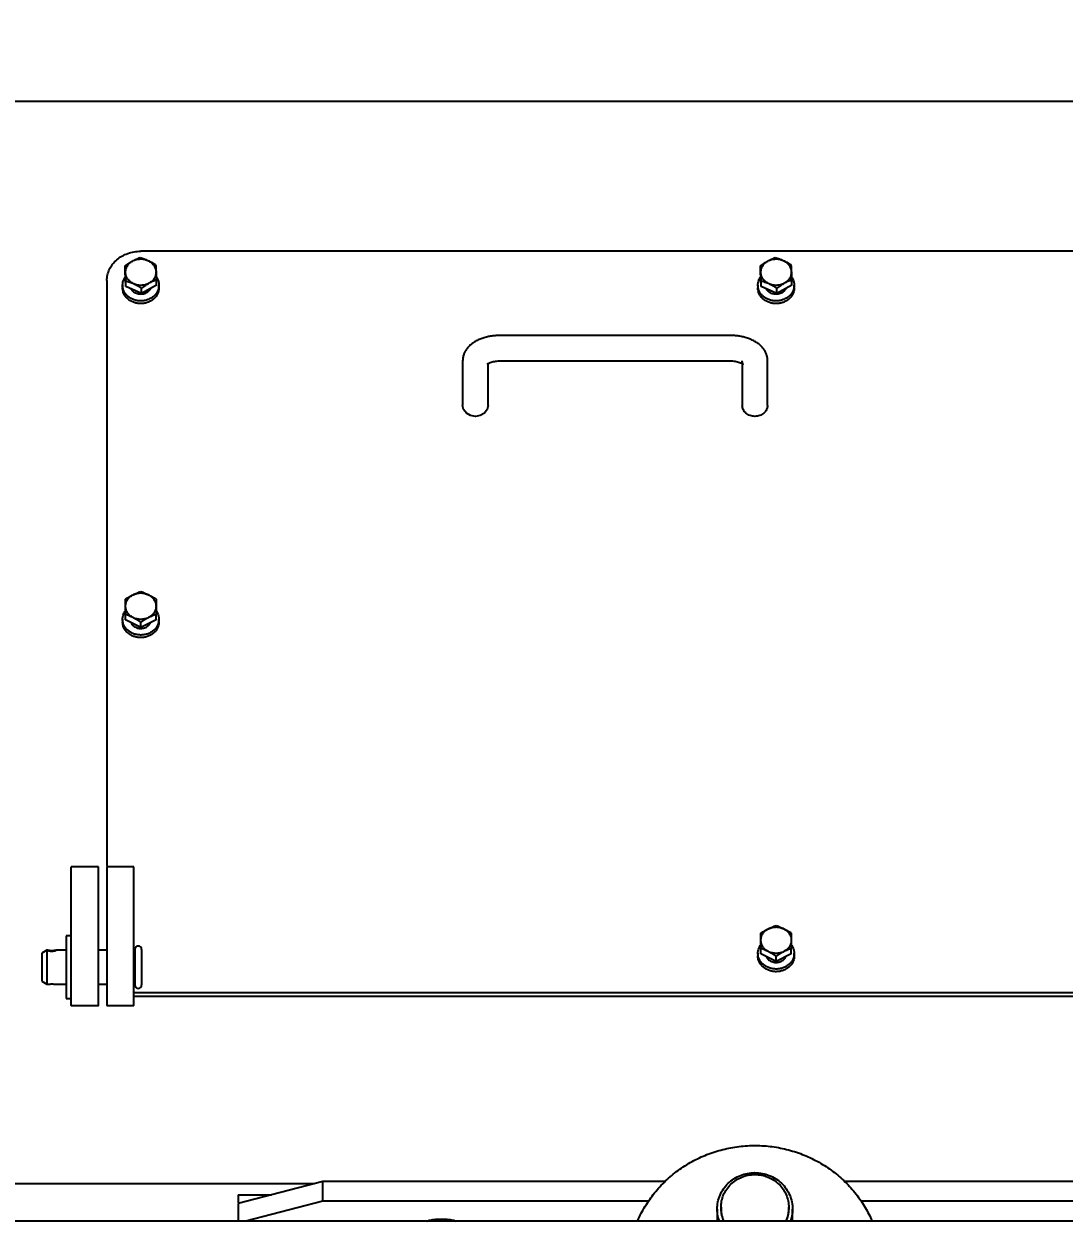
# Model space of a CAD drawing. Header units: millimetres. Extents: x 1293 to 41893, y 1011 to 26911.
# Drawn here: x 24099.2 to 24508.5, y 7085.7 to 7556.5 of the extents above; entities that cross this region are included whole.
import ezdxf

# ---------------------------------------------------------------- set-up
doc = ezdxf.new("R2010")
doc.units = ezdxf.units.MM
doc.header["$LTSCALE"] = 50
doc.layers.add('CAPA_1', color=7, linetype='Continuous')
doc.layers.add('MAQUINAS', color=11, linetype='Continuous')
doc.styles.add('SLDTEXTSTYLE0', font='TXT', dxfattribs={"width": 0.75})
doc.dimstyles.new('SLDDIMSTYLE0', dxfattribs={"dimtxt": 100, "dimasz": 100, "dimexe": 0, "dimexo": 0.0625, "dimgap": 25, "dimtad": 2, "dimdec": 0, "dimlfac": 1.5, "dimrnd": 1e-09, "dimzin": 12, "dimdsep": 46, "dimtxsty": 'SLDTEXTSTYLE0', "dimsah": 1, "dimcen": 0.09, "dimadec": 0, "dimazin": 3, "dimtfac": 1, "dimtdec": 0, "dimtofl": 0, "dimtmove": 0, "dimatfit": 3, "dimfxl": 1, "dimfrac": 2, "dimtolj": 1, "dimtzin": 12, "dimarcsym": 0})

# ---------------------------------------------------------------- blocks, each defined once
blk = doc.blocks.new('_D_28')
at = {"layer": 'CAPA_1', "transparency": 16777216}
for p, q in [((23097.89, 7144.96), (23097.89, 9212.28)), ((25942.46, 7144.96), (25942.46, 9212.28)), ((25942.46, 9162.28), (23097.89, 9162.28))]:
    blk.add_line(p, q, dxfattribs=at)
for points in [[(23097.89, 9162.28), (23197.89, 9146.89), (23197.89, 9177.66)], [(25942.46, 9162.28), (25842.46, 9177.66), (25842.46, 9146.89)]]:
    blk.add_solid(points, dxfattribs=at)
at = {"layer": 'CAPA_1', "transparency": 16777216, "insert": (24372.4, 9291.18), "char_height": 100, "attachment_point": 1, "style": 'SLDTEXTSTYLE0'}
blk.add_mtext('4267', dxfattribs=at)

msp = doc.modelspace()

# ---------------------------------------------------------------- linework, layer by layer
at = {"color": 7, "linetype": 'Continuous', "lineweight": 25}
msp.add_line((25269.3106964, 7085.7262403), (23771.0440298, 7085.7262403), dxfattribs=at)
at = {"layer": 'MAQUINAS', "linetype": 'Continuous', "lineweight": 25}
for p, q in [((25010.1760298, 7525.9854489), (24030.1760298, 7525.9854489)), ((24895.1760298, 7467.1085467), (24145.1760298, 7467.1085467)), ((24139.0298177, 7459.2372824), (24139.0298177, 7461.3559999)), ((24389.0323491, 7459.2414924), (24389.0323491, 7461.3602099)), ((24139.3337979, 7453.2430604), (24139.0298177, 7459.2372824)), ((24389.3308537, 7453.247064), (24389.0323491, 7459.2414924)), ((24131.8426964, 7455.5615413), (24131.8426964, 7225.3013489)), ((24138.0193631, 7453.73479), (24138.0193631, 7452.6747957)), ((24139.3337979, 7453.2430604), (24139.3337979, 7455.3617779)), ((24145.48001, 7450.4739347), (24139.3337979, 7453.2430604)), ((24151.3222419, 7453.6990308), (24145.48001, 7450.4739347)), ((24145.48001, 7450.4739347), (24145.48001, 7452.5926521)), ((24151.3222419, 7453.6990308), (24151.3222419, 7455.8177483)), ((24152.3326964, 7452.6747957), (24152.3326964, 7453.73479)), ((24388.0193631, 7453.73479), (24388.0193631, 7452.6747957)), ((24389.3308537, 7453.247064), (24389.3308537, 7455.3657815)), ((24395.4745343, 7450.4737283), (24389.3308537, 7453.247064)), ((24401.3197104, 7453.6948209), (24395.4745343, 7450.4737283)), ((24395.4745343, 7450.4737283), (24395.4745343, 7452.5924457)), ((24401.3197104, 7453.6948209), (24401.3197104, 7455.8135383)), ((24402.3326964, 7452.6747957), (24402.3326964, 7453.73479)), ((24376.8426964, 7433.9867684), (24286.8426964, 7433.9867684)), ((24271.8426964, 7423.9867684), (24271.8426964, 7406.4867684)), ((24286.8426964, 7423.9867684), (24376.8426964, 7423.9867684)), ((24391.8426964, 7406.4867684), (24391.8426964, 7423.9867684)), ((24281.8426964, 7406.4867684), (24281.8426964, 7422.9572777)), ((24381.8426964, 7422.9582237), (24381.8426964, 7406.4867684)), ((24138.0193631, 7322.360937), (24138.0193631, 7321.3276094)), ((24139.1760298, 7322.1209704), (24139.1760298, 7324.2396879)), ((24145.1760298, 7319.1209704), (24139.1760298, 7322.1209704)), ((24151.1760298, 7322.1209704), (24145.1760298, 7319.1209704)), ((24145.1760298, 7319.1209704), (24145.1760298, 7321.2396879)), ((24151.1760298, 7322.1209704), (24151.1760298, 7324.2396879)), ((24152.3326964, 7321.3276094), (24152.3326964, 7322.360937)), ((24117.8426964, 7198.6406715), (24117.8426964, 7225.0680156)), ((24128.5093631, 7225.0680156), (24117.8426964, 7225.0680156)), ((24128.5093631, 7198.6406715), (24128.5093631, 7225.0680156)), ((24131.8426964, 7225.0680156), (24131.8426964, 7198.5200343)), ((24142.5093631, 7225.0680156), (24131.8426964, 7225.0680156)), ((24142.5093631, 7198.5200343), (24142.5093631, 7225.0680156)), ((24115.8426964, 7197.8799941), (24115.8426964, 7173.2133274)), ((24117.8426964, 7197.8799941), (24115.8426964, 7197.8799941)), ((24108.1760298, 7192.2133274), (24106.1760298, 7191.0586269)), ((24106.1760298, 7191.0586269), (24106.1760298, 7180.0346946)), ((24108.6591231, 7192.2133274), (24108.1760298, 7192.2133274)), ((24108.1760298, 7192.2133274), (24108.1760298, 7178.8799941)), ((24115.8426964, 7192.2133274), (24111.6929365, 7192.2133274)), ((24131.8426964, 7192.2133274), (24128.5093631, 7192.2133274)), ((24142.8426964, 7192.5466607), (24142.8426964, 7178.5466607)), ((24145.5093631, 7192.5466607), (24145.5093631, 7178.5466607)), ((24388.0193631, 7191.0137508), (24388.0193631, 7189.9804232)), ((24389.1760298, 7190.7737841), (24389.1760298, 7192.8925016)), ((24395.1760298, 7187.7737841), (24389.1760298, 7190.7737841)), ((24401.1760298, 7190.7737841), (24395.1760298, 7187.7737841)), ((24395.1760298, 7187.7737841), (24395.1760298, 7189.8925016)), ((24401.1760298, 7190.7737841), (24401.1760298, 7192.8925016)), ((24402.3326964, 7189.9804232), (24402.3326964, 7191.0137508)), ((24106.1760298, 7180.0346946), (24108.1760298, 7178.8799941)), ((24108.1760298, 7178.8799941), (24108.6591231, 7178.8799941)), ((24111.6929365, 7178.8799941), (24115.8426964, 7178.8799941)), ((24128.5093631, 7178.8799941), (24131.8426964, 7178.8799941)), ((24142.5093631, 7175.5466607), (24897.8426964, 7175.5466607)), ((24142.5093631, 7174.2133274), (24897.8426964, 7174.2133274)), ((24115.8426964, 7173.2133274), (24117.8426964, 7173.2133274)), ((24117.8426964, 7170.4269995), (24128.5093631, 7170.4269995)), ((24131.8426964, 7170.5466607), (24142.5093631, 7170.5466607)), ((24030.1760298, 7100.4353606), (24213.5187947, 7100.4353606)), ((24216.8426964, 7101.2956496), (24183.5093631, 7092.6683481)), ((24216.8426964, 7093.5682431), (24216.8426964, 7101.2956496)), ((24351.5236018, 7101.2956496), (24216.8426964, 7101.2956496)), ((24618.2346715, 7101.2956496), (24422.1556829, 7101.2956496)), ((24183.5093631, 7096.0697158), (24183.5093631, 7092.9016815)), ((24183.5093631, 7096.0697158), (24196.6512387, 7096.0697158)), ((24183.5093631, 7092.6683481), (24183.5093631, 7085.7262403)), ((24216.8426964, 7093.5682431), (24186.5435241, 7085.7262403)), ((24345.1190586, 7093.5682431), (24216.8426964, 7093.5682431)), ((24372.0093631, 7090.4270287), (24372.0093631, 7085.7262403)), ((24373.5093631, 7091.1172128), (24373.5093631, 7090.4270287)), ((24400.1760298, 7090.4270287), (24400.1760298, 7091.1172128)), ((24401.6760298, 7085.7262403), (24401.6760298, 7090.4270287)), ((24611.7703688, 7093.5682431), (24428.5601062, 7093.5682431))]:
    msp.add_line(p, q, dxfattribs=at)
at = {"layer": 'MAQUINAS', "linetype": 'Continuous', "lineweight": 25, "flags": 128}
msp.add_lwpolyline([(24281.8426964, 7406.4867684), (24281.4620941, 7404.8297006), (24280.3782303, 7403.4249062), (24278.7561136, 7402.4862527), (24276.8426964, 7402.1566414), (24274.9292793, 7402.4862527), (24273.3071625, 7403.4249062), (24272.2232988, 7404.8297006), (24271.8426964, 7406.4867684)], dxfattribs=at)
at = {"layer": 'MAQUINAS', "linetype": 'Continuous', "lineweight": 25}
for centre, radius, start, end in [((24144.1760298, 7192.5466607), 1.3333333, 0, 180), ((24142.5093631, 7192.5466607), 0.3333333, 270, 0), ((24142.5093631, 7178.5466607), 0.3333333, 0, 90), ((24144.1760298, 7178.5466607), 1.3333333, 180, 0)]:
    msp.add_arc(centre, radius, start, end, dxfattribs=at)
for points in [[(24131.8426964, 7455.5615413), (24131.8923193, 7456.3172871), (24131.9915649, 7457.8287786), (24132.7844001, 7460.0088463), (24134.0166506, 7462.01817), (24135.6876071, 7463.7787564), (24137.7205571, 7465.2258472), (24140.0407243, 7466.2930074), (24142.5580497, 7466.9796228), (24144.3033697, 7467.0655721), (24145.1760298, 7467.1085467)], [(24139.1818078, 7458.6268381), (24139.1983758, 7459.0816513), (24139.2315119, 7459.9912776), (24139.7996685, 7461.2770991), (24140.6893379, 7462.4180655), (24141.5304017, 7462.9636866), (24141.9509336, 7463.2364972)], [(24141.9509336, 7463.2364972), (24142.4140308, 7463.4514777), (24143.3402252, 7463.8814388), (24144.9101249, 7464.0982322), (24146.4959261, 7464.0014633), (24147.4620791, 7463.643476), (24147.9451556, 7463.4644824)], [(24147.9451556, 7463.4644824), (24148.3916847, 7463.2246497), (24149.284743, 7462.7449845), (24150.2864862, 7461.6759564), (24150.9826179, 7460.438221), (24151.1077071, 7459.5346127), (24151.1702517, 7459.0828085)], [(24389.1816014, 7458.6309449), (24389.1985849, 7459.0857465), (24389.2325519, 7459.9953499), (24389.8018829, 7461.2807817), (24390.6925943, 7462.4211383), (24391.5341562, 7462.966183), (24391.9549372, 7463.2387053)], [(24391.9549372, 7463.2387053), (24392.4182306, 7463.4533686), (24393.3448174, 7463.882695), (24394.9149147, 7464.0984127), (24396.500627, 7464.0005574), (24397.4664527, 7463.6419083), (24397.9493655, 7463.4625838)], [(24397.9493655, 7463.4625838), (24398.3956755, 7463.2224453), (24399.2882953, 7462.7421684), (24400.2890616, 7461.6724543), (24400.9840625, 7460.4342424), (24401.1083262, 7459.5305486), (24401.1704581, 7459.0787017)], [(24142.406904, 7454.2451642), (24141.9603748, 7454.4849968), (24141.0673165, 7454.9646621), (24140.0655733, 7456.0336902), (24139.3694416, 7457.2714255), (24139.2443524, 7458.1750339), (24139.1818078, 7458.6268381)], [(24151.1702517, 7459.0828085), (24151.1536837, 7458.6279953), (24151.1205476, 7457.718369), (24150.5523911, 7456.4325475), (24149.6627216, 7455.2915811), (24148.8216578, 7454.74596), (24148.4011259, 7454.4731494)], [(24392.402694, 7454.2470628), (24391.9563841, 7454.4872013), (24391.0637642, 7454.9674782), (24390.0629979, 7456.0371923), (24389.367997, 7457.2754042), (24389.2437333, 7458.179098), (24389.1816014, 7458.6309449)], [(24401.1704581, 7459.0787017), (24401.1534746, 7458.6239), (24401.1195076, 7457.7142967), (24400.5501767, 7456.4288649), (24399.6594652, 7455.2885083), (24398.8179033, 7454.7434636), (24398.3971224, 7454.4709412)], [(24148.4011259, 7454.4731494), (24147.9380288, 7454.2581689), (24147.0118344, 7453.8282077), (24145.4419346, 7453.6114144), (24143.8561334, 7453.7081833), (24142.8899805, 7454.0661706), (24142.406904, 7454.2451642)], [(24398.3971224, 7454.4709412), (24397.9338289, 7454.256278), (24397.0072421, 7453.8269516), (24395.4371448, 7453.6112339), (24393.8514325, 7453.7090892), (24392.8856068, 7454.0677383), (24392.402694, 7454.2470628)], [(24391.8426964, 7406.4867684), (24391.7675386, 7405.9200324), (24391.6172228, 7404.7865603), (24390.4609768, 7403.3451935), (24388.8082521, 7402.382103), (24386.8426964, 7402.0439106), (24384.8771408, 7402.382103), (24383.2244161, 7403.3451935), (24382.06817, 7404.7865603), (24381.9178543, 7405.9200324), (24381.8426964, 7406.4867684)], [(24139.1760298, 7327.507637), (24139.2156242, 7327.9613827), (24139.2948131, 7328.868874), (24139.9275666, 7330.1318686), (24140.8741845, 7331.2379311), (24141.7420814, 7331.7510684), (24142.1760298, 7332.007637)], [(24142.1760298, 7332.007637), (24142.6495726, 7332.204814), (24143.5966584, 7332.599168), (24145.1760298, 7332.7561002), (24146.7554012, 7332.599168), (24147.7024869, 7332.204814), (24148.1760298, 7332.007637)], [(24148.1760298, 7332.007637), (24148.6099782, 7331.7510684), (24149.477875, 7331.2379311), (24150.4244929, 7330.1318686), (24151.0572464, 7328.868874), (24151.1364353, 7327.9613827), (24151.1760298, 7327.507637)], [(24142.1760298, 7323.007637), (24141.7420814, 7323.2642057), (24140.8741845, 7323.777343), (24139.9275666, 7324.8834055), (24139.2948131, 7326.1464001), (24139.2156242, 7327.0538914), (24139.1760298, 7327.507637)], [(24151.1760298, 7327.507637), (24151.1364353, 7327.0538914), (24151.0572464, 7326.1464001), (24150.4244929, 7324.8834055), (24149.477875, 7323.777343), (24148.6099782, 7323.2642057), (24148.1760298, 7323.007637)], [(24148.1760298, 7323.007637), (24147.7024869, 7322.8104601), (24146.7554012, 7322.4161061), (24145.1760298, 7322.2591739), (24143.5966584, 7322.4161061), (24142.6495726, 7322.8104601), (24142.1760298, 7323.007637)], [(24389.1760298, 7196.1604508), (24389.2156242, 7196.6141964), (24389.2948131, 7197.5216877), (24389.9275666, 7198.7846824), (24390.8741845, 7199.8907448), (24391.7420814, 7200.4038822), (24392.1760298, 7200.6604508)], [(24392.1760298, 7200.6604508), (24392.6495726, 7200.8576278), (24393.5966584, 7201.2519818), (24395.1760298, 7201.408914), (24396.7554012, 7201.2519818), (24397.7024869, 7200.8576278), (24398.1760298, 7200.6604508)], [(24398.1760298, 7200.6604508), (24398.6099782, 7200.4038822), (24399.477875, 7199.8907448), (24400.4244929, 7198.7846824), (24401.0572464, 7197.5216877), (24401.1364353, 7196.6141964), (24401.1760298, 7196.1604508)], [(24392.1760298, 7191.6604508), (24391.7420814, 7191.9170195), (24390.8741845, 7192.4301568), (24389.9275666, 7193.5362192), (24389.2948131, 7194.7992139), (24389.2156242, 7195.7067052), (24389.1760298, 7196.1604508)], [(24401.1760298, 7196.1604508), (24401.1364353, 7195.7067052), (24401.0572464, 7194.7992139), (24400.4244929, 7193.5362192), (24399.477875, 7192.4301568), (24398.6099782, 7191.9170195), (24398.1760298, 7191.6604508)], [(24398.1760298, 7191.6604508), (24397.7024869, 7191.4632738), (24396.7554012, 7191.0689199), (24395.1760298, 7190.9119876), (24393.5966584, 7191.0689199), (24392.6495726, 7191.4632738), (24392.1760298, 7191.6604508)]]:
    msp.add_open_spline(points, degree=3, dxfattribs=at)
for points, knots in [([(24139.0298177, 7461.3559999), (24139.5315806, 7461.7117326), (24140.4897157, 7462.3910174), (24141.4794909, 7462.9637143), (24141.9509336, 7463.2364972)], [0, 0, 0, 0, 0.523687075, 1, 1, 1, 1]), ([(24139.1818078, 7458.6268381), (24139.1572779, 7459.0980141), (24139.1057784, 7460.0872292), (24139.0559252, 7460.9199269), (24139.0298177, 7461.3559999)], [0, 0, 0, 0, 0.476312925, 1, 1, 1, 1]), ([(24141.9509336, 7463.2364972), (24142.4223763, 7463.4842167), (24143.4121515, 7464.0042941), (24144.3702865, 7464.3828508), (24144.8720495, 7464.5810961)], [0, 0, 0, 0, 0.476312925, 1, 1, 1, 1]), ([(24144.8720495, 7464.5810961), (24145.39992, 7464.422012), (24146.4079083, 7464.1182352), (24147.449183, 7463.6754071), (24147.9451556, 7463.4644824)], [0, 0, 0, 0, 0.523687075, 1, 1, 1, 1]), ([(24147.9451556, 7463.4644824), (24148.4411281, 7463.2284943), (24149.4824028, 7462.7330467), (24150.4903912, 7462.1285417), (24151.0182616, 7461.8119703)], [0, 0, 0, 0, 0.476312925, 1, 1, 1, 1]), ([(24151.0182616, 7461.8119703), (24151.0443691, 7461.3758973), (24151.0942223, 7460.5431996), (24151.1457218, 7459.5539844), (24151.1702517, 7459.0828085)], [0, 0, 0, 0, 0.523687075, 1, 1, 1, 1]), ([(24389.0323491, 7461.3602099), (24389.534365, 7461.7155987), (24390.4929829, 7462.3942269), (24391.4832569, 7462.9662455), (24391.9549372, 7463.2387053)], [0, 0, 0, 0, 0.523687075, 1, 1, 1, 1]), ([(24389.1816014, 7458.6309449), (24389.1575134, 7459.1021375), (24389.1069416, 7460.0913876), (24389.0579863, 7460.9241191), (24389.0323491, 7461.3602099)], [0, 0, 0, 0, 0.476312925, 1, 1, 1, 1]), ([(24391.9549372, 7463.2387053), (24392.4266175, 7463.4861018), (24393.4168914, 7464.0055009), (24394.3755094, 7464.383401), (24394.8775252, 7464.5813024)], [0, 0, 0, 0, 0.476312925, 1, 1, 1, 1]), ([(24394.8775252, 7464.5813024), (24395.4051782, 7464.4218568), (24396.4127514, 7464.1173895), (24397.4535972, 7463.6738482), (24397.9493655, 7463.4625838)], [0, 0, 0, 0, 0.523687075, 1, 1, 1, 1]), ([(24397.9493655, 7463.4625838), (24398.4451338, 7463.226256), (24399.4859796, 7462.7300951), (24400.4935528, 7462.1248997), (24401.0212058, 7461.8079667)], [0, 0, 0, 0, 0.476312925, 1, 1, 1, 1]), ([(24401.0212058, 7461.8079667), (24401.046843, 7461.371876), (24401.0957983, 7460.5391445), (24401.1463701, 7459.5498943), (24401.1704581, 7459.0787017)], [0, 0, 0, 0, 0.523687075, 1, 1, 1, 1]), ([(24151.270634, 7456.9678856), (24151.2918109, 7456.9431505), (24151.5883458, 7456.5967907), (24151.9488242, 7455.8099903), (24152.3044167, 7454.6487131), (24152.3685983, 7453.4389051), (24152.1692284, 7452.244015), (24151.7056794, 7451.1040542), (24150.997522, 7450.0631027), (24150.0707522, 7449.1598818), (24148.9603091, 7448.4283837), (24147.7078275, 7447.8960377), (24146.3603261, 7447.5828303), (24144.9683756, 7447.5005148), (24143.5842189, 7447.6521811), (24142.2598047, 7448.0321371), (24141.0448431, 7448.6261211), (24139.9849226, 7449.4118455), (24139.119864, 7450.3597998), (24138.4819834, 7451.4344854), (24138.0957848, 7452.5952699), (24137.97366, 7453.7996994), (24138.1280401, 7454.9984197), (24138.5043, 7456.1044772), (24138.9405974, 7456.7445768), (24139.1412961, 7457.0390253)], [0, 0, 0, 0, 0.0035071211, 0.0491093067, 0.0947114924, 0.1403136781, 0.1859158638, 0.2315180494, 0.2771202351, 0.3227224208, 0.3683246065, 0.4139267921, 0.4595289778, 0.5051311635, 0.5507333491, 0.5963355348, 0.6419377205, 0.6875399062, 0.7331420918, 0.7787442775, 0.8243464632, 0.8699486488, 0.9155508345, 0.9611530202, 1, 1, 1, 1]), ([(24139.3337979, 7455.3617779), (24139.3076904, 7455.9553383), (24139.2578372, 7457.0887641), (24139.2063377, 7458.1305988), (24139.1818078, 7458.6268381)], [0, 0, 0, 0, 0.523687075, 1, 1, 1, 1]), ([(24151.1702517, 7459.0828085), (24151.1947816, 7458.5865692), (24151.2462811, 7457.5447345), (24151.2961344, 7456.4113087), (24151.3222419, 7455.8177483)], [0, 0, 0, 0, 0.476312925, 1, 1, 1, 1]), ([(24401.2702333, 7456.9364492), (24401.3514823, 7456.8341303), (24401.694954, 7456.4015872), (24402.0642362, 7455.5199165), (24402.3465057, 7454.3415294), (24402.3432645, 7453.1313368), (24402.0754185, 7451.9462132), (24401.5474511, 7450.8275691), (24400.78067, 7449.8182111), (24399.8034539, 7448.9558016), (24398.6525863, 7448.2727673), (24397.3712321, 7447.7947275), (24396.0074904, 7447.5396281), (24394.6125422, 7447.5170422), (24393.2387429, 7447.7278176), (24391.9376519, 7448.1640443), (24390.7581059, 7448.8093474), (24389.7443569, 7449.6395174), (24388.9345201, 7450.6233606), (24388.3587373, 7451.724087), (24388.0395615, 7452.8998801), (24387.9854523, 7454.1084942), (24388.2115757, 7455.2975384), (24388.5978211, 7456.2880756), (24388.9965525, 7456.8202622), (24389.1431741, 7457.015958)], [0, 0, 0, 0, 0.0141538043, 0.05983379, 0.1055137758, 0.1511937615, 0.1968737472, 0.2425537329, 0.2882337186, 0.3339137043, 0.37959369, 0.4252736757, 0.4709536614, 0.5166336471, 0.5623136328, 0.6079936186, 0.6536736043, 0.69935359, 0.7450335757, 0.7907135614, 0.8363935471, 0.8820735328, 0.9277535185, 0.9734335042, 1, 1, 1, 1]), ([(24389.3308537, 7455.3657815), (24389.3052165, 7455.9593596), (24389.2562613, 7457.0928192), (24389.2056894, 7458.1346889), (24389.1816014, 7458.6309449)], [0, 0, 0, 0, 0.523687075, 1, 1, 1, 1]), ([(24401.1704581, 7459.0787017), (24401.1945461, 7458.5824457), (24401.245118, 7457.5405761), (24401.2940732, 7456.4071165), (24401.3197104, 7455.8135383)], [0, 0, 0, 0, 0.476312925, 1, 1, 1, 1]), ([(24152.3293923, 7452.67506), (24152.3060393, 7452.2842438), (24152.2587288, 7451.4924939), (24151.852111, 7450.3431791), (24151.2120059, 7449.2715435), (24150.3398713, 7448.3276536), (24149.2754094, 7447.5469077), (24148.0567018, 7446.9586143), (24146.7299881, 7446.5848505), (24145.3449233, 7446.4396441), (24143.9535359, 7446.5284445), (24142.6079956, 7446.84792), (24141.3589522, 7447.3860765), (24140.2527267, 7448.1227327), (24139.3329085, 7449.0301817), (24138.626285, 7450.0745912), (24138.1882381, 7451.2159263), (24137.9956216, 7452.1013165), (24138.0351309, 7452.5873289), (24138.042153, 7452.6737087)], [0, 0, 0, 0, 0.0602044721, 0.1219675095, 0.1837305469, 0.2454935843, 0.3072566216, 0.369019659, 0.4307826964, 0.4925457337, 0.5543087711, 0.6160718085, 0.6778348458, 0.7395978832, 0.8013609206, 0.8631239579, 0.9248869953, 0.9866500327, 1, 1, 1, 1]), ([(24142.406904, 7454.2451642), (24141.9109314, 7454.456089), (24140.8696567, 7454.898917), (24139.8616684, 7455.2026939), (24139.3337979, 7455.3617779)], [0, 0, 0, 0, 0.47631292503, 1, 1, 1, 1]), ([(24148.9879867, 7452.4104484), (24148.9677218, 7452.3349807), (24148.8272876, 7451.811995), (24148.01236, 7451.0248776), (24146.6675735, 7450.2796423), (24145.0489208, 7450.0524103), (24143.4749558, 7450.3643897), (24142.1249913, 7451.1388561), (24141.6236329, 7451.9304171), (24141.3796783, 7452.3155806)], [0, 0, 0, 0, 0.0275712214, 0.1910664366, 0.3545616518, 0.518056867, 0.6815520821, 0.8450472973, 1, 1, 1, 1]), ([(24145.48001, 7452.5926521), (24144.9521396, 7452.9092236), (24143.9441512, 7453.5137285), (24142.9028766, 7454.0091761), (24142.406904, 7454.2451642)], [0, 0, 0, 0, 0.523687075, 1, 1, 1, 1]), ([(24148.4011259, 7454.4731494), (24147.9296832, 7454.2003665), (24146.9399081, 7453.6276696), (24145.981773, 7452.9483848), (24145.48001, 7452.5926521)], [0, 0, 0, 0, 0.476312925, 1, 1, 1, 1]), ([(24151.3222419, 7455.8177483), (24150.8204789, 7455.619503), (24149.8623438, 7455.2409463), (24148.8725686, 7454.720869), (24148.4011259, 7454.4731494)], [0, 0, 0, 0, 0.523687075, 1, 1, 1, 1]), ([(24402.3089144, 7452.6737146), (24402.3161739, 7452.5820102), (24402.3550752, 7452.090601), (24402.1597764, 7451.2003362), (24401.7179304, 7450.0599837), (24401.0083101, 7449.0171542), (24400.0857658, 7448.111761), (24398.9773599, 7447.3775758), (24397.7267173, 7446.8422085), (24396.3802314, 7446.5257367), (24394.9885843, 7446.4400417), (24393.603956, 7446.5883385), (24392.2783595, 7446.9650619), (24391.0614037, 7447.5560727), (24389.9992785, 7448.3391928), (24389.1299177, 7449.2850209), (24388.4931439, 7450.3580993), (24388.0912245, 7451.50313), (24388.0463372, 7452.2896414), (24388.0243338, 7452.6751821)], [0, 0, 0, 0, 0.014170284, 0.0759331855, 0.137696087, 0.1994589885, 0.26122189, 0.3229847915, 0.3847476929, 0.4465105944, 0.5082734959, 0.5700363974, 0.6317992989, 0.6935622004, 0.7553251019, 0.8170880034, 0.8788509049, 0.9406138063, 1, 1, 1, 1]), ([(24392.402694, 7454.2470628), (24391.9069257, 7454.4583273), (24390.8660799, 7454.9018686), (24389.8585067, 7455.2063359), (24389.3308537, 7455.3657815)], [0, 0, 0, 0, 0.476312925, 1, 1, 1, 1]), ([(24398.9362654, 7452.3280699), (24398.9036963, 7452.2265547), (24398.7289603, 7451.6819169), (24397.8572389, 7450.905461), (24396.4676745, 7450.2203822), (24394.8385042, 7450.061972), (24393.2862239, 7450.4425462), (24392.0206389, 7451.2392588), (24391.586084, 7452.0054465), (24391.387302, 7452.3559298)], [0, 0, 0, 0, 0.0377278006, 0.2024128178, 0.367097835, 0.5317828522, 0.6964678694, 0.8611528867, 1, 1, 1, 1]), ([(24395.4745343, 7452.5924457), (24394.9468813, 7452.9093788), (24393.9393081, 7453.5145742), (24392.8984623, 7454.010735), (24392.402694, 7454.2470628)], [0, 0, 0, 0, 0.523687075, 1, 1, 1, 1]), ([(24398.3971224, 7454.4709412), (24397.9254421, 7454.1984814), (24396.9351681, 7453.6264628), (24395.9765502, 7452.9478346), (24395.4745343, 7452.5924457)], [0, 0, 0, 0, 0.476312925, 1, 1, 1, 1]), ([(24401.3197104, 7455.8135383), (24400.8176946, 7455.6156369), (24399.8590766, 7455.2377368), (24398.8688027, 7454.7183377), (24398.3971224, 7454.4709412)], [0, 0, 0, 0, 0.523687075, 1, 1, 1, 1]), ([(24286.8426964, 7433.9867684), (24286.5253612, 7433.9831289), (24285.621934, 7433.9727675), (24284.1367557, 7433.8590949), (24282.4133207, 7433.6063869), (24280.7329107, 7433.2235386), (24279.1102163, 7432.7060223), (24277.5616171, 7432.0422741), (24276.1738512, 7431.2541475), (24274.9797063, 7430.3664259), (24273.9979963, 7429.418921), (24273.196599, 7428.3977327), (24272.5740517, 7427.3125375), (24272.1204926, 7426.1335521), (24271.8782809, 7425.012858), (24271.8528016, 7424.2781548), (24271.8426964, 7423.9867684)], [0, 0, 0, 0, 0.0431605368, 0.1228744979, 0.2030849947, 0.2842115597, 0.3667386308, 0.4511004513, 0.5374058435, 0.6137164547, 0.6861587356, 0.7548859029, 0.8207379387, 0.8846399636, 0.9542477262, 1, 1, 1, 1]), ([(24391.8426964, 7423.9867684), (24391.8258666, 7424.3666104), (24391.7907197, 7425.1598586), (24391.5007405, 7426.3326474), (24391.031806, 7427.4744591), (24390.3892214, 7428.5402376), (24389.5831004, 7429.5300694), (24388.6095843, 7430.4447312), (24387.4630408, 7431.2810252), (24386.1436704, 7432.0282552), (24384.6692669, 7432.6696073), (24383.0745855, 7433.1898803), (24381.3989249, 7433.5825402), (24379.6734871, 7433.8450806), (24378.1458776, 7433.970044), (24377.2005336, 7433.9821761), (24376.8426964, 7433.9867684)], [0, 0, 0, 0, 0.0596188932, 0.1245059559, 0.1891232118, 0.2546087435, 0.3221239966, 0.3927975063, 0.4674499287, 0.5460681499, 0.6274325348, 0.7094797321, 0.7908829251, 0.8714328517, 0.9513339992, 1, 1, 1, 1]), ([(24281.4423234, 7422.6946506), (24281.4490823, 7422.7019436), (24281.4634735, 7422.7174721), (24281.6867526, 7422.8812943), (24282.0865319, 7423.0986751), (24282.6697274, 7423.3431154), (24283.4212416, 7423.578651), (24284.3215695, 7423.7799061), (24285.3375388, 7423.9232268), (24286.1975014, 7423.9812628), (24286.7038697, 7423.9855838), (24286.8426964, 7423.9867684)], [0, 0, 0, 0, 0.09713881644, 0.20683307062, 0.31886140747, 0.43527922198, 0.55709969468, 0.68407034888, 0.8152406406, 0.94934610228, 1, 1, 1, 1]), ([(24376.8426964, 7423.9867684), (24377.0330096, 7423.9845804), (24377.5954799, 7423.9781137), (24378.5158063, 7423.905327), (24379.5454889, 7423.7464526), (24380.458262, 7423.5259739), (24381.2119599, 7423.2698687), (24381.7745912, 7423.0116901), (24382.1279294, 7422.7947451), (24382.2731417, 7422.6705802), (24382.2361181, 7422.695725), (24382.0825227, 7422.91766), (24381.8918711, 7423.3631104), (24381.8598758, 7423.7688913), (24381.8426964, 7423.9867684)], [0, 0, 0, 0, 0.0462602151, 0.1367219817, 0.2263681415, 0.3142386648, 0.3996056221, 0.4820363974, 0.5617280656, 0.6399654663, 0.7194846424, 0.8028091725, 0.8941217854, 1, 1, 1, 1]), ([(24139.1760298, 7330.2396879), (24139.6913427, 7330.576088), (24140.675352, 7331.2184567), (24141.6918559, 7331.7530184), (24142.1760298, 7332.007637)], [0, 0, 0, 0, 0.523687075, 1, 1, 1, 1]), ([(24139.1760298, 7327.507637), (24139.1760298, 7327.9792793), (24139.1760298, 7328.9694733), (24139.1760298, 7329.8031186), (24139.1760298, 7330.2396879)], [0, 0, 0, 0, 0.476312925, 1, 1, 1, 1]), ([(24142.1760298, 7332.007637), (24142.6602037, 7332.2371923), (24143.6767075, 7332.7191345), (24144.6607168, 7333.0607751), (24145.1760298, 7333.2396879)], [0, 0, 0, 0, 0.47631292503, 1, 1, 1, 1]), ([(24145.1760298, 7333.2396879), (24145.6913427, 7333.0607751), (24146.675352, 7332.7191345), (24147.6918559, 7332.2371923), (24148.1760298, 7332.007637)], [0, 0, 0, 0, 0.523687075, 1, 1, 1, 1]), ([(24148.1760298, 7332.007637), (24148.6602037, 7331.7530184), (24149.6767075, 7331.2184567), (24150.6607168, 7330.576088), (24151.1760298, 7330.2396879)], [0, 0, 0, 0, 0.476312925, 1, 1, 1, 1]), ([(24151.1760298, 7330.2396879), (24151.1760298, 7329.8031186), (24151.1760298, 7328.9694733), (24151.1760298, 7327.9792793), (24151.1760298, 7327.507637)], [0, 0, 0, 0, 0.523687075, 1, 1, 1, 1]), ([(24151.1760298, 7325.6875125), (24151.283693, 7325.5547711), (24151.6574345, 7325.0939735), (24152.0538443, 7324.1810742), (24152.3419444, 7323.0031238), (24152.3472612, 7321.7932245), (24152.0871493, 7320.6067344), (24151.5666672, 7319.4855166), (24150.8066089, 7318.472365), (24149.8351621, 7317.6051123), (24148.6888759, 7316.9163578), (24147.4107464, 7316.4319369), (24146.0487488, 7316.1700339), (24144.6539974, 7316.1404771), (24143.2788383, 7316.3443758), (24141.9748804, 7316.7740782), (24140.7910659, 7317.4134552), (24139.7718079, 7318.2385192), (24138.9554182, 7319.2182738), (24138.3723169, 7320.3160667), (24138.0452063, 7321.4902558), (24137.9833083, 7322.6984224), (24138.2003469, 7323.8890688), (24138.5949402, 7324.9094143), (24139.0108811, 7325.4688579), (24139.1760298, 7325.6909841)], [0, 0, 0, 0, 0.0183396404, 0.0636641086, 0.1089885768, 0.1543130449, 0.1996375131, 0.2449619813, 0.2902864494, 0.3356109176, 0.3809353858, 0.4262598539, 0.4715843221, 0.5169087903, 0.5622332584, 0.6075577266, 0.6528821948, 0.6982066629, 0.7435311311, 0.7888555993, 0.8341800674, 0.8795045356, 0.9248290037, 0.9701534719, 1, 1, 1, 1]), ([(24139.1760298, 7324.2396879), (24139.1760298, 7324.8337445), (24139.1760298, 7325.9681179), (24139.1760298, 7327.0109315), (24139.1760298, 7327.507637)], [0, 0, 0, 0, 0.523687075, 1, 1, 1, 1]), ([(24151.1760298, 7327.507637), (24151.1760298, 7327.0109315), (24151.1760298, 7325.9681179), (24151.1760298, 7324.8337445), (24151.1760298, 7324.2396879)], [0, 0, 0, 0, 0.476312925, 1, 1, 1, 1]), ([(24152.3106692, 7321.3265224), (24152.3175005, 7321.2440734), (24152.3574392, 7320.7620395), (24152.1667696, 7319.8802398), (24151.7315236, 7318.7381681), (24151.0270935, 7317.6925834), (24150.1092663, 7316.7836139), (24149.0046254, 7316.0451372), (24147.756737, 7315.5049331), (24146.4118709, 7315.1832592), (24145.0206559, 7315.0921929), (24143.6352562, 7315.2351509), (24142.3077141, 7315.6067682), (24141.0877202, 7316.193097), (24140.0215526, 7316.9721326), (24139.1474008, 7317.9146324), (24138.5048844, 7318.9852394), (24138.0948568, 7320.1376422), (24138.0457831, 7320.9331667), (24138.0214406, 7321.327779)], [0, 0, 0, 0, 0.0127442019, 0.0745083484, 0.1362724948, 0.1980366412, 0.2598007877, 0.3215649341, 0.3833290806, 0.445093227, 0.5068573735, 0.5686215199, 0.6303856664, 0.6921498128, 0.7539139593, 0.8156781057, 0.8774422522, 0.9392063986, 1, 1, 1, 1]), ([(24142.1760298, 7323.007637), (24141.6918559, 7323.2371923), (24140.675352, 7323.7191345), (24139.6913427, 7324.0607751), (24139.1760298, 7324.2396879)], [0, 0, 0, 0, 0.476312925, 1, 1, 1, 1]), ([(24141.4048058, 7320.990322), (24141.4432728, 7320.8708631), (24141.6244683, 7320.3081617), (24142.5097076, 7319.5189925), (24143.9055813, 7318.8411074), (24145.535017, 7318.6895297), (24147.0845129, 7319.0772957), (24148.3360637, 7319.8709056), (24148.7611381, 7320.6276987), (24148.9523509, 7320.9681299)], [0, 0, 0, 0, 0.0442755256, 0.2085561702, 0.3728368149, 0.5371174595, 0.7013981041, 0.8656787488, 1, 1, 1, 1]), ([(24145.1760298, 7321.2396879), (24144.6607168, 7321.576088), (24143.6767075, 7322.2184567), (24142.6602037, 7322.7530184), (24142.1760298, 7323.007637)], [0, 0, 0, 0, 0.523687075, 1, 1, 1, 1]), ([(24148.1760298, 7323.007637), (24147.6918559, 7322.7530184), (24146.675352, 7322.2184567), (24145.6913427, 7321.576088), (24145.1760298, 7321.2396879)], [0, 0, 0, 0, 0.476312925, 1, 1, 1, 1]), ([(24151.1760298, 7324.2396879), (24150.6607168, 7324.0607751), (24149.6767075, 7323.7191345), (24148.6602037, 7323.2371923), (24148.1760298, 7323.007637)], [0, 0, 0, 0, 0.523687075, 1, 1, 1, 1]), ([(24117.8426964, 7170.46678), (24117.8426964, 7170.4543286), (24117.8426964, 7170.3768777), (24117.8426964, 7170.7354089), (24117.8426964, 7171.559499), (24117.8426964, 7172.9035847), (24117.8426964, 7174.6645387), (24117.8426964, 7176.7980187), (24117.8426964, 7179.2274947), (24117.8426964, 7181.8716476), (24117.8426964, 7184.6403997), (24117.8426964, 7187.4400856), (24117.8426964, 7190.1749028), (24117.8426964, 7192.7549593), (24117.8426964, 7195.081865), (24117.8426964, 7197.1171093), (24117.8426964, 7198.1328175), (24117.8426964, 7198.6406715)], [0, 0, 0, 0, 0.0134983202, 0.0839627259, 0.1544271316, 0.2248915373, 0.295355943, 0.3658203487, 0.4362847544, 0.5067491601, 0.5772135658, 0.6476779715, 0.7181423772, 0.7886067829, 0.8590711886, 0.9295355943, 1, 1, 1, 1]), ([(24128.5093631, 7170.46678), (24128.5093631, 7170.4543286), (24128.5093631, 7170.3768777), (24128.5093631, 7170.7354089), (24128.5093631, 7171.559499), (24128.5093631, 7172.9035847), (24128.5093631, 7174.6645387), (24128.5093631, 7176.7980187), (24128.5093631, 7179.2274947), (24128.5093631, 7181.8716476), (24128.5093631, 7184.6403997), (24128.5093631, 7187.4400856), (24128.5093631, 7190.1749028), (24128.5093631, 7192.7549593), (24128.5093631, 7195.081865), (24128.5093631, 7197.1171093), (24128.5093631, 7198.1328175), (24128.5093631, 7198.6406715)], [0, 0, 0, 0, 0.0134983202, 0.0839627259, 0.1544271316, 0.2248915373, 0.295355943, 0.3658203487, 0.4362847544, 0.5067491601, 0.5772135658, 0.6476779715, 0.7181423772, 0.7886067829, 0.8590711886, 0.9295355943, 1, 1, 1, 1]), ([(24131.8426964, 7198.5200343), (24131.8426964, 7198.0165581), (24131.8426964, 7197.0096056), (24131.8426964, 7194.996122), (24131.8426964, 7192.6958063), (24131.8426964, 7190.1463485), (24131.8426964, 7187.4442557), (24131.8426964, 7184.6776566), (24131.8426964, 7181.940497), (24131.8426964, 7179.3246692), (24131.8426964, 7176.918584), (24131.8426964, 7174.8022349), (24131.8426964, 7173.0506729), (24131.8426964, 7171.7087634), (24131.8426964, 7170.8743716), (24131.8426964, 7170.5054726), (24131.8426964, 7170.5782102), (24131.8426964, 7170.5920061)], [0, 0, 0, 0, 0.0702540181, 0.1405080363, 0.2107620544, 0.2810160726, 0.3512700907, 0.4215241088, 0.491778127, 0.5620321451, 0.6322861633, 0.7025401814, 0.7727941995, 0.8430482177, 0.9133022358, 0.983556254, 1, 1, 1, 1]), ([(24142.5093631, 7170.5920061), (24142.5093631, 7170.5782102), (24142.5093631, 7170.5054726), (24142.5093631, 7170.8743716), (24142.5093631, 7171.7087634), (24142.5093631, 7173.0506729), (24142.5093631, 7174.8022349), (24142.5093631, 7176.918584), (24142.5093631, 7179.3246692), (24142.5093631, 7181.940497), (24142.5093631, 7184.6776566), (24142.5093631, 7187.4442557), (24142.5093631, 7190.1463485), (24142.5093631, 7192.6958063), (24142.5093631, 7194.996122), (24142.5093631, 7197.0096056), (24142.5093631, 7198.0165581), (24142.5093631, 7198.5200343)], [0, 0, 0, 0, 0.016443746, 0.0866977642, 0.1569517823, 0.2272058005, 0.2974598186, 0.3677138367, 0.4379678549, 0.508221873, 0.5784758912, 0.6487299093, 0.7189839274, 0.7892379456, 0.8594919637, 0.9297459819, 1, 1, 1, 1]), ([(24389.1760298, 7198.8925016), (24389.6913427, 7199.2289018), (24390.675352, 7199.8712705), (24391.6918559, 7200.4058322), (24392.1760298, 7200.6604508)], [0, 0, 0, 0, 0.523687075, 1, 1, 1, 1]), ([(24389.1760298, 7196.1604508), (24389.1760298, 7196.632093), (24389.1760298, 7197.6222871), (24389.1760298, 7198.4559324), (24389.1760298, 7198.8925016)], [0, 0, 0, 0, 0.476312925, 1, 1, 1, 1]), ([(24392.1760298, 7200.6604508), (24392.6602037, 7200.8900061), (24393.6767075, 7201.3719482), (24394.6607168, 7201.7135888), (24395.1760298, 7201.8925016)], [0, 0, 0, 0, 0.476312925, 1, 1, 1, 1]), ([(24395.1760298, 7201.8925016), (24395.6913427, 7201.7135888), (24396.675352, 7201.3719482), (24397.6918559, 7200.8900061), (24398.1760298, 7200.6604508)], [0, 0, 0, 0, 0.523687075, 1, 1, 1, 1]), ([(24398.1760298, 7200.6604508), (24398.6602037, 7200.4058322), (24399.6767075, 7199.8712705), (24400.6607168, 7199.2289018), (24401.1760298, 7198.8925016)], [0, 0, 0, 0, 0.476312925, 1, 1, 1, 1]), ([(24401.1760298, 7198.8925016), (24401.1760298, 7198.4559324), (24401.1760298, 7197.6222871), (24401.1760298, 7196.632093), (24401.1760298, 7196.1604508)], [0, 0, 0, 0, 0.523687075, 1, 1, 1, 1]), ([(24401.1760298, 7194.33843), (24401.3019035, 7194.1791275), (24401.6892646, 7193.6888936), (24402.086094, 7192.7437211), (24402.3520869, 7191.5614234), (24402.3365526, 7190.3517793), (24402.0555529, 7189.1687992), (24401.5154863, 7188.054573), (24400.737733, 7187.0515362), (24399.7511844, 7186.1971674), (24398.5929459, 7185.5235757), (24397.306465, 7185.0560293), (24395.9400296, 7184.8120786), (24394.5449206, 7184.8008782), (24393.1734976, 7185.0228486), (24391.8772292, 7185.4696597), (24390.7047696, 7186.1245401), (24389.7001033, 7186.9629217), (24388.9010035, 7187.9533029), (24388.3372076, 7189.0586525), (24388.0308197, 7190.2369708), (24387.989813, 7191.4459598), (24388.2288837, 7192.633063), (24388.6250215, 7193.6189301), (24389.0283704, 7194.1465161), (24389.1760298, 7194.3396566)], [0, 0, 0, 0, 0.02182234657, 0.06715558243, 0.1124888183, 0.15782205416, 0.20315529003, 0.24848852589, 0.29382176176, 0.33915499762, 0.38448823348, 0.42982146935, 0.47515470521, 0.52048794108, 0.56582117694, 0.61115441281, 0.65648764867, 0.70182088453, 0.7471541204, 0.79248735626, 0.83782059213, 0.88315382799, 0.92848706386, 0.97382029972, 1, 1, 1, 1]), ([(24389.1760298, 7192.8925016), (24389.1760298, 7193.4865583), (24389.1760298, 7194.6209316), (24389.1760298, 7195.6637452), (24389.1760298, 7196.1604508)], [0, 0, 0, 0, 0.523687075, 1, 1, 1, 1]), ([(24401.1760298, 7196.1604508), (24401.1760298, 7195.6637452), (24401.1760298, 7194.6209316), (24401.1760298, 7193.4865583), (24401.1760298, 7192.8925016)], [0, 0, 0, 0, 0.476312925, 1, 1, 1, 1]), ([(24108.4493631, 7192.1676618), (24108.455709, 7192.179211), (24108.4684201, 7192.2023442), (24108.6056746, 7192.2188977), (24108.9227455, 7192.2024173), (24109.4021558, 7192.1654961), (24109.8358027, 7192.1468414), (24110.1759487, 7192.1418177), (24110.5161873, 7192.1468314), (24110.9498265, 7192.1654949), (24111.4293189, 7192.2024159), (24111.7463719, 7192.2188974), (24111.8836479, 7192.202345), (24111.8963529, 7192.1792121), (24111.9026964, 7192.1676618)], [0, 0, 0, 0, 0.0625228307, 0.1252347661, 0.2500025383, 0.3747730938, 0.4375163456, 0.4999992178, 0.5624384004, 0.6252266489, 0.7499972044, 0.8747649766, 0.9374705199, 1, 1, 1, 1]), ([(24110.1760298, 7191.7399832), (24110.0627898, 7191.7424363), (24109.8358159, 7191.7473532), (24109.4021634, 7191.7987499), (24108.922744, 7191.9094023), (24108.6056874, 7192.0380218), (24108.4684115, 7192.1228123), (24108.4557066, 7192.152726), (24108.4493631, 7192.1676618)], [0, 0, 0, 0, 0.1249534555, 0.250452062, 0.4999935822, 0.7495295357, 0.874940659, 1, 1, 1, 1]), ([(24111.9026964, 7192.1676618), (24111.8963505, 7192.1527279), (24111.8836394, 7192.1228148), (24111.7463851, 7192.0380243), (24111.4293141, 7191.9094015), (24110.9499044, 7191.7987546), (24110.5162582, 7191.74735), (24110.2892826, 7191.7424354), (24110.1760298, 7191.7399832)], [0, 0, 0, 0, 0.1250456984, 0.2504699273, 0.5000058716, 0.7495473827, 0.8750329829, 1, 1, 1, 1]), ([(24402.3052967, 7189.9794324), (24402.3132788, 7189.8655699), (24402.3493019, 7189.3517088), (24402.1423812, 7188.4412286), (24401.6848611, 7187.3050433), (24400.9627854, 7186.268839), (24400.0289551, 7185.3720513), (24398.911532, 7184.6481918), (24397.6543, 7184.1244673), (24396.3039497, 7183.8205233), (24394.9112972, 7183.7477703), (24393.5285641, 7183.9089379), (24392.2076981, 7184.2979778), (24390.9981135, 7184.9002871), (24389.9457953, 7185.6932664), (24389.0880486, 7186.6471308), (24388.4652384, 7187.7261674), (24388.0825949, 7188.8531636), (24388.0474835, 7189.6177371), (24388.0307921, 7189.9812044)], [0, 0, 0, 0, 0.0175813918, 0.0793447872, 0.1411081826, 0.202871578, 0.2646349734, 0.3263983688, 0.3881617642, 0.4499251596, 0.511688555, 0.5734519504, 0.6352153458, 0.6969787412, 0.7587421366, 0.820505532, 0.8822689274, 0.9440323228, 1, 1, 1, 1]), ([(24392.1760298, 7191.6604508), (24391.6918559, 7191.8900061), (24390.675352, 7192.3719482), (24389.6913427, 7192.7135888), (24389.1760298, 7192.8925016)], [0, 0, 0, 0, 0.476312925, 1, 1, 1, 1]), ([(24391.4052079, 7189.6448865), (24391.560718, 7189.3391192), (24391.9315519, 7188.6099782), (24393.1101904, 7187.8043691), (24394.6373068, 7187.3583893), (24396.2716749, 7187.4510545), (24397.7055995, 7188.074225), (24398.6595013, 7188.8786586), (24398.8806498, 7189.4905247), (24398.9428066, 7189.662498)], [0, 0, 0, 0, 0.118141162, 0.2817227021, 0.4453042422, 0.6088857824, 0.7724673225, 0.9360488626, 1, 1, 1, 1]), ([(24395.1760298, 7189.8925016), (24394.6607168, 7190.2289018), (24393.6767075, 7190.8712705), (24392.6602037, 7191.4058322), (24392.1760298, 7191.6604508)], [0, 0, 0, 0, 0.523687075, 1, 1, 1, 1]), ([(24398.1760298, 7191.6604508), (24397.6918559, 7191.4058322), (24396.675352, 7190.8712705), (24395.6913427, 7190.2289018), (24395.1760298, 7189.8925016)], [0, 0, 0, 0, 0.476312925, 1, 1, 1, 1]), ([(24401.1760298, 7192.8925016), (24400.6607168, 7192.7135888), (24399.6767075, 7192.3719482), (24398.6602037, 7191.8900061), (24398.1760298, 7191.6604508)], [0, 0, 0, 0, 0.523687075, 1, 1, 1, 1]), ([(24108.6591231, 7178.8839317), (24108.7476677, 7178.8860268), (24108.948009, 7178.890767), (24109.4051331, 7178.9282096), (24109.8371263, 7178.9467158), (24110.0641498, 7178.9488043), (24110.1760298, 7178.9498336)], [0, 0, 0, 0, 0.2833252413, 0.641052685, 0.8231064385, 1, 1, 1, 1]), ([(24110.1760298, 7178.9498336), (24110.2879097, 7178.9488043), (24110.5149332, 7178.9467158), (24110.9469264, 7178.9282096), (24111.4040505, 7178.890767), (24111.6043918, 7178.8860268), (24111.6929365, 7178.8839317)], [0, 0, 0, 0, 0.1768935615, 0.358947315, 0.7166747587, 1, 1, 1, 1]), ([(24340.7085906, 7085.7262403), (24340.7278311, 7085.7801824), (24341.4572687, 7087.8252091), (24343.6308384, 7091.5853852), (24347.233113, 7096.8583672), (24351.6079385, 7101.5888548), (24356.5602335, 7105.7388794), (24362.0374776, 7109.225919), (24367.9373217, 7111.9933944), (24374.1611309, 7113.9931267), (24380.6017938, 7115.1911212), (24387.1492771, 7115.5668216), (24393.6914987, 7115.1138119), (24400.1165626, 7113.8398517), (24406.3144144, 7111.7666923), (24412.1794427, 7108.9299842), (24417.6096727, 7105.3775979), (24422.5182465, 7101.172803), (24426.7985804, 7096.3782617), (24430.3792834, 7091.2292663), (24432.1199214, 7087.5173303), (24432.9598172, 7085.7262403)], [0, 0, 0, 0, 0.0015084932, 0.0571892054, 0.1128699175, 0.1685506297, 0.2242313418, 0.279912054, 0.3355927662, 0.3912734783, 0.4469541905, 0.5026349027, 0.5583156148, 0.613996327, 0.6696770391, 0.7253577513, 0.7810384635, 0.8367191756, 0.8923998878, 0.9480806, 1, 1, 1, 1]), ([(24372.0093631, 7090.4270287), (24372.0645685, 7091.3647798), (24372.1749793, 7093.2402819), (24373.0570085, 7095.9454234), (24374.4278871, 7098.438496), (24376.2868262, 7100.6236925), (24378.5484831, 7102.4170368), (24381.1296693, 7103.7496119), (24383.930193, 7104.5702076), (24386.8426987, 7104.847289), (24389.755191, 7104.5702072), (24392.5557547, 7103.7496134), (24395.1367944, 7102.4170315), (24397.3989969, 7100.6237126), (24399.2559002, 7098.438421), (24400.6343766, 7095.9457033), (24401.4880504, 7093.2392372), (24401.7594903, 7090.4309275), (24401.5524145, 7087.8739379), (24401.0153694, 7086.3559682), (24400.7925768, 7085.7262403)], [0, 0, 0, 0, 0.0564685895, 0.112937179, 0.1694057685, 0.2258743581, 0.2823429476, 0.3388115371, 0.3952801266, 0.4517487161, 0.5082173056, 0.5646858951, 0.6211544847, 0.6776230742, 0.7340916637, 0.7905602532, 0.8470288427, 0.9034974322, 0.9599660217, 1, 1, 1, 1]), ([(24373.5093631, 7091.1172128), (24373.5589859, 7091.9601351), (24373.6582316, 7093.6459797), (24374.4510668, 7096.0775676), (24375.6833173, 7098.3185318), (24377.3542738, 7100.2827533), (24379.3872238, 7101.8947482), (24381.7073911, 7103.0925685), (24384.2247157, 7103.8301827), (24386.8426989, 7104.0792444), (24389.4606673, 7103.830183), (24391.9780362, 7103.0925673), (24394.2980412, 7101.8947527), (24396.3315962, 7100.2827367), (24398.0002952, 7098.3185938), (24399.2409706, 7096.077336), (24400.0023637, 7093.646844), (24400.2685756, 7091.1139874), (24399.9795125, 7088.6004834), (24399.5032919, 7086.769189), (24398.9929722, 7085.8792673), (24398.9052199, 7085.7262403)], [0, 0, 0, 0, 0.0549219254, 0.1098438508, 0.1647657762, 0.2196877016, 0.274609627, 0.3295315524, 0.3844534778, 0.4393754032, 0.4942973286, 0.549219254, 0.6041411794, 0.6590631048, 0.7139850302, 0.7689069556, 0.823828881, 0.8787508064, 0.9336727318, 0.9885946572, 1, 1, 1, 1]), ([(24372.892816, 7085.7262403), (24372.6659324, 7086.3561594), (24372.1190255, 7087.8745897), (24372.0498445, 7089.4848078), (24372.0093631, 7090.4270287)], [0, 0, 0, 0, 0.4148488396, 1, 1, 1, 1]), ([(24374.780173, 7085.7262403), (24374.6925743, 7085.8792726), (24374.1831478, 7086.7692255), (24373.6800726, 7088.5995839), (24373.5662663, 7090.2780032), (24373.5093631, 7091.1172128)], [0, 0, 0, 0, 0.0940653085, 0.5470326543, 1, 1, 1, 1]), ([(24373.5093631, 7090.4270287), (24373.550811, 7089.5810607), (24373.6297987, 7087.9688876), (24374.187642, 7086.4487191), (24374.452764, 7085.7262403)], [0, 0, 0, 0, 0.5247376457, 1, 1, 1, 1]), ([(24399.2326289, 7085.7262403), (24399.4977508, 7086.4487191), (24400.0555941, 7087.9688876), (24400.1345819, 7089.5810607), (24400.1760298, 7090.4270287)], [0, 0, 0, 0, 0.4752623543, 1, 1, 1, 1]), ([(24257.7415236, 7085.7262403), (24258.1482306, 7085.8539746), (24260.0044943, 7086.4369708), (24263.5093631, 7086.5803125), (24267.0142319, 7086.4369708), (24268.8704956, 7085.8539746), (24269.2772026, 7085.7262403)], [0, 0, 0, 0, 0.10954991163, 0.5, 0.89045008837, 1, 1, 1, 1])]:
    msp.add_open_spline(points, degree=3, knots=knots, dxfattribs=at)

# ---------------------------------------------------------------- dimensions: what is measured, and where the dimension line sits
at = {"layer": 'CAPA_1'}
dim = msp.add_linear_dim(base=(23097.8900298, 9162.2750488), p1=(25942.4620298, 7081.4622403), p2=(23097.8900298, 7081.4622403), dimstyle='SLDDIMSTYLE0', dxfattribs=at)
dim.commit()
dim.dimension.update_dxf_attribs({"geometry": '_D_28', "text_midpoint": (24520.1760298, 9162.2750488), "dimtype": 160})

doc.saveas('drawing.dxf')
